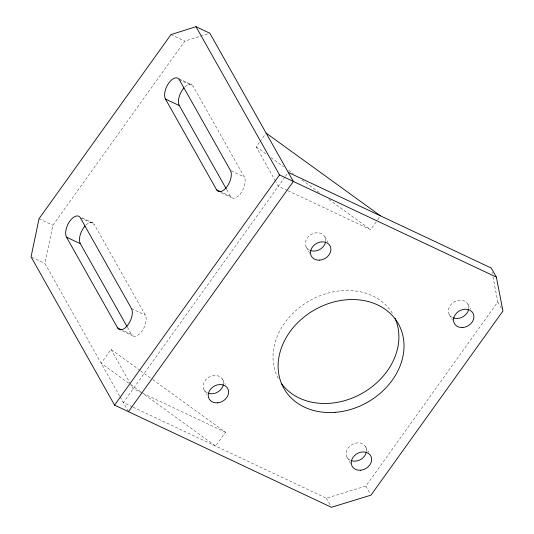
<?xml version="1.0" encoding="UTF-8"?>
<svg xmlns="http://www.w3.org/2000/svg" width="534" height="534" viewBox="0 0 534 534"><rect width="100%" height="100%" fill="white"/><g stroke="black" fill="none" stroke-linecap="round" stroke-linejoin="round"><path stroke-width="0.4" stroke-dasharray="2.67 2" d="M119.689 396.135L44.903 263.402L52.873 225.261L184.824 41.111L209.842 33.221M139.995 370.376L111.052 349.43L101.16 363.24L130.102 384.186M275.544 181.193L256.2 146.87L259.497 142.264M259.971 141.61L265.158 134.374M284.962 176.994L123.321 402.569L132.319 406.815M285.43 176.333L288.26 172.389M152.784 379.634L225.482 432.24L215.589 446.05L142.892 393.445M288.113 190.798L370.629 229.68L377.231 220.469M377.698 219.814L379.587 217.184M133.073 407.168L326.307 498.222L365.87 486.074L497.828 301.93L492.975 276.919M170.987 34.59L184.824 41.111M178.883 78.738L191.993 84.913M179.317 79.706L193.154 86.228L244.298 176.994A12.436 6.321 -64.8 0 1 240.954 193.014A12.436 6.321 -64.8 0 1 230.441 196.325L221.703 192.207M287.365 190.444L278.361 186.199L275.945 181.907M231.189 170.813L244.298 176.994M221.41 192.834L231.609 197.64M82.102 217.879L93.029 223.025M80.354 217.819L94.191 224.34L145.335 315.1A12.436 6.321 -64.8 0 1 141.984 331.12A12.436 6.321 -64.8 0 1 131.477 334.438L122.74 330.319M39.029 218.74L52.873 225.261M31.786 257.228L44.903 263.402M131.491 308.579L145.335 315.1M122.446 330.947L132.639 335.752M142.965 393.358L225.482 432.24M256.2 146.87L266.973 154.666M271.012 157.59L283.801 166.842M288.514 170.253L293.226 173.663M301.977 179.991L320.146 193.148M328.897 199.476L370.629 229.68M140.669 370.863L152.117 379.147M130.777 384.674L142.218 392.957L133.213 388.759L130.797 384.473M497.828 301.93L501.366 308.211M467.891 304.086L470.648 308.972M449.301 314.526L452.452 320.113M324.872 236.696L328.023 242.282M306.282 247.135L309.827 253.423M226.763 189.79L230.441 196.325M365.63 446.804L368.774 452.385M365.87 486.074L370.202 493.756M347.04 457.244L350.578 463.525M326.307 498.222L330.639 505.905M222.611 379.407L225.361 384.3M204.021 389.853L206.771 394.739M127.386 327.175L131.477 334.438M111.052 349.43L130.396 383.752M120.097 396.849L128.04 410.953M492.034 272.073L492.348 273.688M185.064 86.775A12.436 6.321 -64.8 0 1 193.154 86.228M86.101 224.887A12.436 6.321 -64.8 0 1 94.191 224.34M309.64 250.206A10.66 8.637 -29.4 0 1 311.355 234.386A10.66 8.637 -29.4 0 1 325.74 241.161M207.379 392.917A10.66 8.637 -29.4 0 1 209.094 377.097A10.66 8.637 -29.4 0 1 223.472 383.873M350.397 460.308A10.66 8.637 -29.4 0 1 352.113 444.488A10.66 8.637 -29.4 0 1 366.491 451.263M452.658 317.596A10.66 8.637 -29.4 0 1 454.374 301.777A10.66 8.637 -29.4 0 1 468.759 308.552M278.247 378.446A65.735 53.246 -29.4 0 1 309.914 300.522A65.735 53.246 -29.4 0 1 392.87 314.072"/><path stroke-width="0.8" d="M114.59 405.126L279.536 174.945L196.005 26.7L170.987 34.59L39.029 218.74L31.059 256.881L114.59 405.126L331.427 507.3L370.983 495.151L502.941 311.008L496.366 277.119L491.253 268.041L288.26 172.389M128.434 411.647L293.373 181.467L209.842 33.221L196.005 26.7M165.46 99.044L216.604 189.804A12.436 6.321 -64.8 0 0 227.11 186.493A12.436 6.321 -64.8 0 0 230.461 170.473L179.317 79.706A12.436 6.321 -64.8 0 0 168.811 83.024A12.436 6.321 -64.8 0 0 165.46 99.044L179.304 105.565L226.356 189.069M279.536 174.945L496.366 277.119M216.604 189.804L220.976 191.866M66.496 237.156L117.64 327.916A12.436 6.321 -64.8 0 0 128.147 324.599A12.436 6.321 -64.8 0 0 131.491 308.579L80.354 217.819A12.436 6.321 -64.8 0 0 69.847 221.129A12.436 6.321 -64.8 0 0 66.496 237.156L80.34 243.678L126.979 326.448M117.64 327.916L121.278 329.632M266.099 133.059L380.528 215.869M179.304 105.565A12.436 6.321 -64.8 0 1 184.07 87.776M80.34 243.678A12.436 6.321 -64.8 0 1 85.106 225.889M325.613 241.962A10.66 8.637 -29.4 0 1 310.387 250.513M223.352 384.674A10.66 8.637 -29.4 0 1 208.12 393.224M366.371 452.064A10.66 8.637 -29.4 0 1 351.138 460.615M468.632 309.353A10.66 8.637 -29.4 0 1 453.399 317.904M395.1 318.438A65.735 53.246 -29.4 0 1 362.439 393.164A65.735 53.246 -29.4 0 1 281.278 383.299M319.706 260.125A10.66 8.637 -29.4 0 0 329.985 245.773A10.66 8.637 -29.4 0 0 312.39 247.082A10.66 8.637 -29.4 0 0 319.706 260.125M217.438 402.836A10.66 8.637 -29.4 0 0 227.724 388.485A10.66 8.637 -29.4 0 0 210.122 389.793A10.66 8.637 -29.4 0 0 217.438 402.836M360.457 470.227A10.66 8.637 -29.4 0 0 370.743 455.876A10.66 8.637 -29.4 0 0 353.141 457.184A10.66 8.637 -29.4 0 0 360.457 470.227M462.718 327.516A10.66 8.637 -29.4 0 0 473.004 313.164A10.66 8.637 -29.4 0 0 455.409 314.473A10.66 8.637 -29.4 0 0 462.718 327.516M334.965 412.361A65.735 53.246 -29.4 0 0 398.384 323.858A65.735 53.246 -29.4 0 0 289.862 331.914A65.735 53.246 -29.4 0 0 334.965 412.361"/></g></svg>
